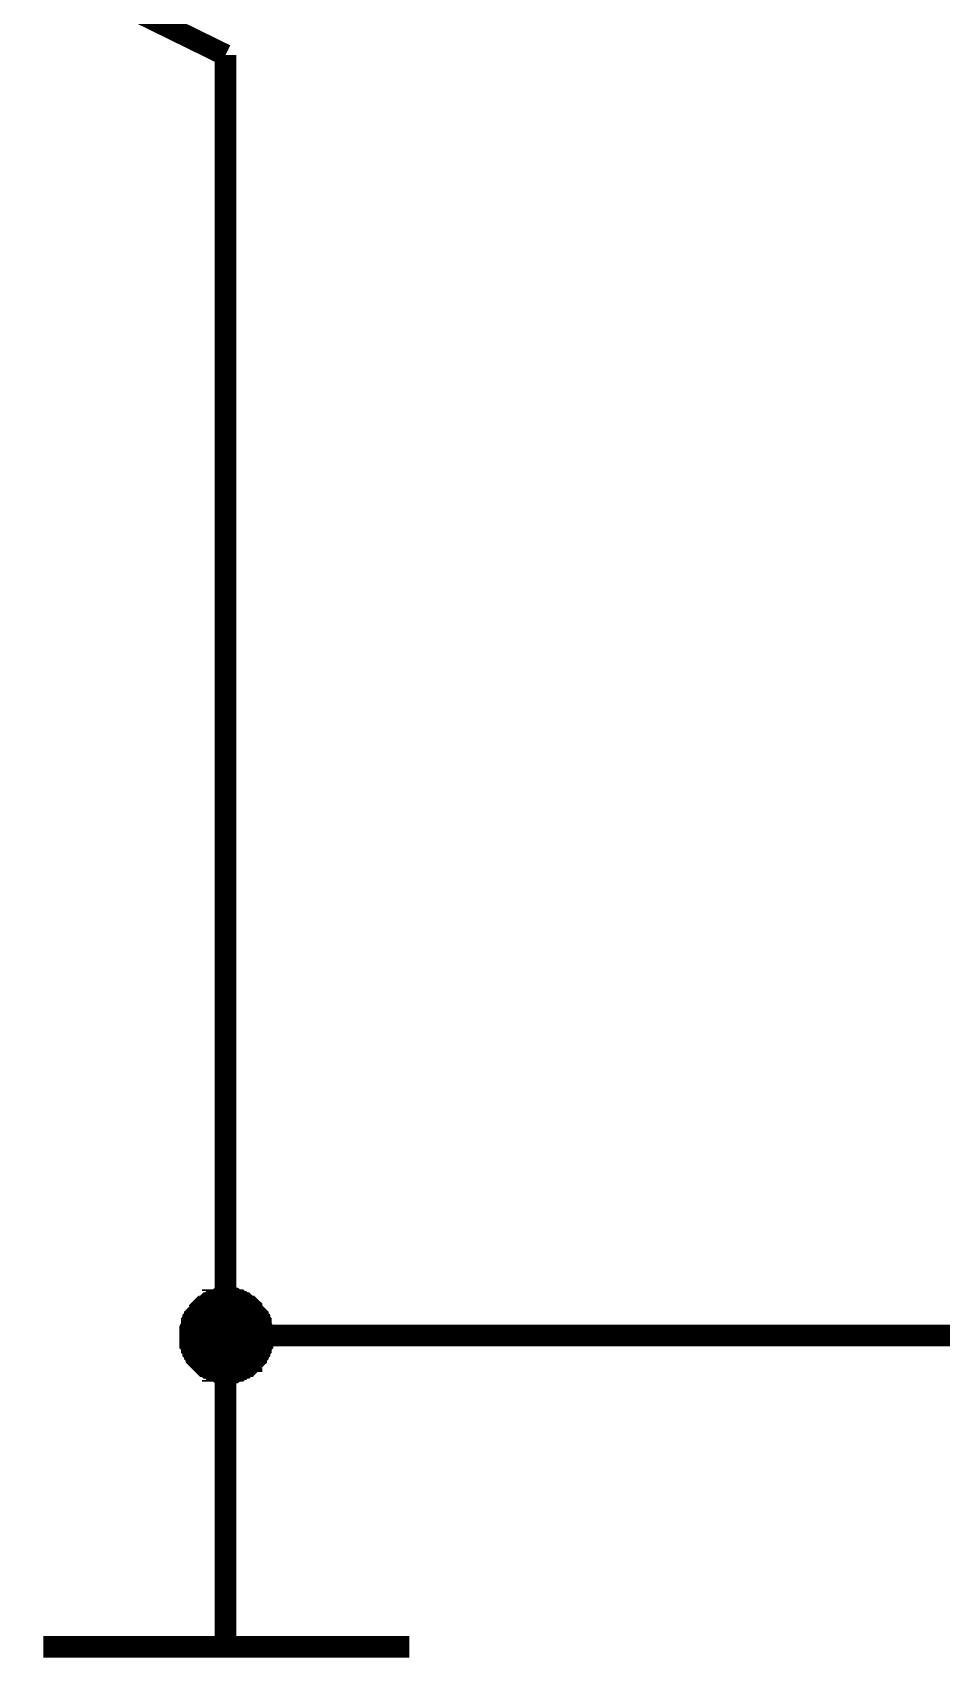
# Model space of a CAD drawing. Header units: millimetres. Extents: x 0 to 800, y 0 to 567.
# Drawn here: x 401.76 to 414.38, y 56.36 to 78.93 of the extents above; entities that cross this region are included whole.
import ezdxf

# ---------------------------------------------------------------- set-up
doc = ezdxf.new("R2010")
doc.units = ezdxf.units.MM
doc.layers.add('Sheet', color=255, linetype='Continuous')

msp = doc.modelspace()

# ---------------------------------------------------------------- linework, layer by layer
at = {"layer": 'Sheet'}
for points, const_width in [([(404.44, 78.62), (403.163, 79.247)], 0.3), ([(404.44, 78.62), (404.44, 76.066)], 0.3), ([(404.44, 76.066), (404.44, 60.835), (404.44, 59.043)], 0.3), ([(419, 62.045), (419, 60.835), (404.44, 60.835)], 0.3), ([(403.947, 60.835), (403.947, 60.857), (403.947, 60.88), (403.947, 60.902), (403.947, 60.925), (403.97, 60.969), (403.97, 60.992), (403.97, 61.014), (403.992, 61.037), (403.992, 61.059), (404.015, 61.081), (404.015, 61.104), (404.037, 61.126), (404.037, 61.126), (404.059, 61.149), (404.082, 61.171), (404.082, 61.193), (404.104, 61.216), (404.127, 61.238), (404.149, 61.238), (404.171, 61.261), (404.194, 61.283), (404.216, 61.283), (404.239, 61.305), (404.261, 61.305), (404.261, 61.328), (404.306, 61.328), (404.328, 61.328), (404.351, 61.35), (404.373, 61.35), (404.395, 61.35), (404.418, 61.35), (404.44, 61.35)], 0.3), ([(403.947, 60.835), (403.947, 60.857), (403.947, 60.88), (403.947, 60.902), (403.947, 60.925), (403.97, 60.969), (403.97, 60.992), (403.97, 61.014), (403.992, 61.037), (403.992, 61.059), (404.015, 61.081), (404.015, 61.104), (404.037, 61.126), (404.037, 61.126), (404.059, 61.149), (404.082, 61.171), (404.082, 61.193), (404.104, 61.216), (404.127, 61.238), (404.149, 61.238), (404.171, 61.261), (404.194, 61.283), (404.216, 61.283), (404.239, 61.305), (404.261, 61.305), (404.261, 61.328), (404.306, 61.328), (404.328, 61.328), (404.351, 61.35), (404.373, 61.35), (404.395, 61.35), (404.418, 61.35), (404.44, 61.35)], 0.3), ([(403.947, 60.835), (403.947, 60.857), (403.947, 60.88), (403.947, 60.902), (403.947, 60.925), (403.97, 60.969), (403.97, 60.992), (403.97, 61.014), (403.992, 61.037), (403.992, 61.059), (404.015, 61.081), (404.015, 61.104), (404.037, 61.126), (404.037, 61.126), (404.059, 61.149), (404.082, 61.171), (404.082, 61.193), (404.104, 61.216), (404.127, 61.238), (404.149, 61.238), (404.171, 61.261), (404.194, 61.283), (404.216, 61.283), (404.239, 61.305), (404.261, 61.305), (404.261, 61.328), (404.306, 61.328), (404.328, 61.328), (404.351, 61.35), (404.373, 61.35), (404.395, 61.35), (404.418, 61.35), (404.44, 61.35)], 0.3), ([(403.947, 60.835), (403.947, 60.857), (403.947, 60.88), (403.947, 60.902), (403.947, 60.925), (403.97, 60.969), (403.97, 60.992), (403.97, 61.014), (403.992, 61.037), (403.992, 61.059), (404.015, 61.081), (404.015, 61.104), (404.037, 61.126), (404.037, 61.126), (404.059, 61.149), (404.082, 61.171), (404.082, 61.193), (404.104, 61.216), (404.127, 61.238), (404.149, 61.238), (404.171, 61.261), (404.194, 61.283), (404.216, 61.283), (404.239, 61.305), (404.261, 61.305), (404.261, 61.328), (404.306, 61.328), (404.328, 61.328), (404.351, 61.35), (404.373, 61.35), (404.395, 61.35), (404.418, 61.35), (404.44, 61.35)], 0.3), ([(403.947, 60.835), (403.947, 60.857), (403.947, 60.88), (403.947, 60.902), (403.947, 60.925), (403.97, 60.969), (403.97, 60.992), (403.97, 61.014), (403.992, 61.037), (403.992, 61.059), (404.015, 61.081), (404.015, 61.104), (404.037, 61.126), (404.037, 61.126), (404.059, 61.149), (404.082, 61.171), (404.082, 61.193), (404.104, 61.216), (404.127, 61.238), (404.149, 61.238), (404.171, 61.261), (404.194, 61.283), (404.216, 61.283), (404.239, 61.305), (404.261, 61.305), (404.261, 61.328), (404.306, 61.328), (404.328, 61.328), (404.351, 61.35), (404.373, 61.35), (404.395, 61.35), (404.418, 61.35), (404.44, 61.35)], 0.0991), ([(403.947, 60.835), (403.947, 60.857), (403.947, 60.88), (403.947, 60.902), (403.947, 60.925), (403.97, 60.969), (403.97, 60.992), (403.97, 61.014), (403.992, 61.037), (403.992, 61.059), (404.015, 61.081), (404.015, 61.104), (404.037, 61.126), (404.037, 61.126), (404.059, 61.149), (404.082, 61.171), (404.082, 61.193), (404.104, 61.216), (404.127, 61.238), (404.149, 61.238), (404.171, 61.261), (404.194, 61.283), (404.216, 61.283), (404.239, 61.305), (404.261, 61.305), (404.261, 61.328), (404.306, 61.328), (404.328, 61.328), (404.351, 61.35), (404.373, 61.35), (404.395, 61.35), (404.418, 61.35), (404.44, 61.35)], 0.0991), ([(403.947, 60.835), (403.947, 60.857), (403.947, 60.88), (403.947, 60.902), (403.947, 60.925), (403.97, 60.969), (403.97, 60.992), (403.97, 61.014), (403.992, 61.037), (403.992, 61.059), (404.015, 61.081), (404.015, 61.104), (404.037, 61.126), (404.037, 61.126), (404.059, 61.149), (404.082, 61.171), (404.082, 61.193), (404.104, 61.216), (404.127, 61.238), (404.149, 61.238), (404.171, 61.261), (404.194, 61.283), (404.216, 61.283), (404.239, 61.305), (404.261, 61.305), (404.261, 61.328), (404.306, 61.328), (404.328, 61.328), (404.351, 61.35), (404.373, 61.35), (404.395, 61.35), (404.418, 61.35), (404.44, 61.35)], 0.0991), ([(403.947, 60.835), (403.947, 60.857), (403.947, 60.88), (403.947, 60.902), (403.947, 60.925), (403.97, 60.969), (403.97, 60.992), (403.97, 61.014), (403.992, 61.037), (403.992, 61.059), (404.015, 61.081), (404.015, 61.104), (404.037, 61.126), (404.037, 61.126), (404.059, 61.149), (404.082, 61.171), (404.082, 61.193), (404.104, 61.216), (404.127, 61.238), (404.149, 61.238), (404.171, 61.261), (404.194, 61.283), (404.216, 61.283), (404.239, 61.305), (404.261, 61.305), (404.261, 61.328), (404.306, 61.328), (404.328, 61.328), (404.351, 61.35), (404.373, 61.35), (404.395, 61.35), (404.418, 61.35), (404.44, 61.35)], 0.0991), ([(404.44, 61.35), (404.44, 61.35)], 0.3), ([(404.44, 61.35), (404.463, 61.35), (404.485, 61.35), (404.53, 61.35), (404.552, 61.35), (404.575, 61.328), (404.597, 61.328), (404.619, 61.328), (404.642, 61.305), (404.664, 61.305), (404.687, 61.283), (404.709, 61.283), (404.731, 61.261), (404.754, 61.238), (404.776, 61.238), (404.799, 61.216), (404.799, 61.193), (404.821, 61.171), (404.843, 61.149), (404.866, 61.126), (404.866, 61.126), (404.888, 61.104), (404.888, 61.081), (404.911, 61.059), (404.911, 61.037), (404.933, 61.014), (404.933, 60.992), (404.933, 60.969), (404.955, 60.925), (404.955, 60.902), (404.955, 60.88), (404.955, 60.857), (404.955, 60.835)], 0.3), ([(404.44, 61.35), (404.44, 61.35)], 0.3), ([(404.44, 61.35), (404.463, 61.35), (404.485, 61.35), (404.53, 61.35), (404.552, 61.35), (404.575, 61.328), (404.597, 61.328), (404.619, 61.328), (404.642, 61.305), (404.664, 61.305), (404.687, 61.283), (404.709, 61.283), (404.731, 61.261), (404.754, 61.238), (404.776, 61.238), (404.799, 61.216), (404.799, 61.193), (404.821, 61.171), (404.843, 61.149), (404.866, 61.126), (404.866, 61.126), (404.888, 61.104), (404.888, 61.081), (404.911, 61.059), (404.911, 61.037), (404.933, 61.014), (404.933, 60.992), (404.933, 60.969), (404.955, 60.925), (404.955, 60.902), (404.955, 60.88), (404.955, 60.857), (404.955, 60.835)], 0.3), ([(404.44, 61.35), (404.44, 61.35)], 0.3), ([(404.44, 61.35), (404.463, 61.35), (404.485, 61.35), (404.53, 61.35), (404.552, 61.35), (404.575, 61.328), (404.597, 61.328), (404.619, 61.328), (404.642, 61.305), (404.664, 61.305), (404.687, 61.283), (404.709, 61.283), (404.731, 61.261), (404.754, 61.238), (404.776, 61.238), (404.799, 61.216), (404.799, 61.193), (404.821, 61.171), (404.843, 61.149), (404.866, 61.126), (404.866, 61.126), (404.888, 61.104), (404.888, 61.081), (404.911, 61.059), (404.911, 61.037), (404.933, 61.014), (404.933, 60.992), (404.933, 60.969), (404.955, 60.925), (404.955, 60.902), (404.955, 60.88), (404.955, 60.857), (404.955, 60.835)], 0.3), ([(404.44, 61.35), (404.44, 61.35)], 0.3), ([(404.44, 61.35), (404.463, 61.35), (404.485, 61.35), (404.53, 61.35), (404.552, 61.35), (404.575, 61.328), (404.597, 61.328), (404.619, 61.328), (404.642, 61.305), (404.664, 61.305), (404.687, 61.283), (404.709, 61.283), (404.731, 61.261), (404.754, 61.238), (404.776, 61.238), (404.799, 61.216), (404.799, 61.193), (404.821, 61.171), (404.843, 61.149), (404.866, 61.126), (404.866, 61.126), (404.888, 61.104), (404.888, 61.081), (404.911, 61.059), (404.911, 61.037), (404.933, 61.014), (404.933, 60.992), (404.933, 60.969), (404.955, 60.925), (404.955, 60.902), (404.955, 60.88), (404.955, 60.857), (404.955, 60.835)], 0.3), ([(404.44, 61.35), (404.44, 61.35)], 0.0991), ([(404.44, 61.35), (404.463, 61.35), (404.485, 61.35), (404.53, 61.35), (404.552, 61.35), (404.575, 61.328), (404.597, 61.328), (404.619, 61.328), (404.642, 61.305), (404.664, 61.305), (404.687, 61.283), (404.709, 61.283), (404.731, 61.261), (404.754, 61.238), (404.776, 61.238), (404.799, 61.216), (404.799, 61.193), (404.821, 61.171), (404.843, 61.149), (404.866, 61.126), (404.866, 61.126), (404.888, 61.104), (404.888, 61.081), (404.911, 61.059), (404.911, 61.037), (404.933, 61.014), (404.933, 60.992), (404.933, 60.969), (404.955, 60.925), (404.955, 60.902), (404.955, 60.88), (404.955, 60.857), (404.955, 60.835)], 0.0991), ([(404.44, 61.35), (404.44, 61.35)], 0.0991), ([(404.44, 61.35), (404.463, 61.35), (404.485, 61.35), (404.53, 61.35), (404.552, 61.35), (404.575, 61.328), (404.597, 61.328), (404.619, 61.328), (404.642, 61.305), (404.664, 61.305), (404.687, 61.283), (404.709, 61.283), (404.731, 61.261), (404.754, 61.238), (404.776, 61.238), (404.799, 61.216), (404.799, 61.193), (404.821, 61.171), (404.843, 61.149), (404.866, 61.126), (404.866, 61.126), (404.888, 61.104), (404.888, 61.081), (404.911, 61.059), (404.911, 61.037), (404.933, 61.014), (404.933, 60.992), (404.933, 60.969), (404.955, 60.925), (404.955, 60.902), (404.955, 60.88), (404.955, 60.857), (404.955, 60.835)], 0.0991), ([(404.44, 61.35), (404.44, 61.35)], 0.0991), ([(404.44, 61.35), (404.463, 61.35), (404.485, 61.35), (404.53, 61.35), (404.552, 61.35), (404.575, 61.328), (404.597, 61.328), (404.619, 61.328), (404.642, 61.305), (404.664, 61.305), (404.687, 61.283), (404.709, 61.283), (404.731, 61.261), (404.754, 61.238), (404.776, 61.238), (404.799, 61.216), (404.799, 61.193), (404.821, 61.171), (404.843, 61.149), (404.866, 61.126), (404.866, 61.126), (404.888, 61.104), (404.888, 61.081), (404.911, 61.059), (404.911, 61.037), (404.933, 61.014), (404.933, 60.992), (404.933, 60.969), (404.955, 60.925), (404.955, 60.902), (404.955, 60.88), (404.955, 60.857), (404.955, 60.835)], 0.0991), ([(404.44, 61.35), (404.44, 61.35)], 0.0991), ([(404.44, 61.35), (404.463, 61.35), (404.485, 61.35), (404.53, 61.35), (404.552, 61.35), (404.575, 61.328), (404.597, 61.328), (404.619, 61.328), (404.642, 61.305), (404.664, 61.305), (404.687, 61.283), (404.709, 61.283), (404.731, 61.261), (404.754, 61.238), (404.776, 61.238), (404.799, 61.216), (404.799, 61.193), (404.821, 61.171), (404.843, 61.149), (404.866, 61.126), (404.866, 61.126), (404.888, 61.104), (404.888, 61.081), (404.911, 61.059), (404.911, 61.037), (404.933, 61.014), (404.933, 60.992), (404.933, 60.969), (404.955, 60.925), (404.955, 60.902), (404.955, 60.88), (404.955, 60.857), (404.955, 60.835)], 0.0991), ([(404.44, 60.32), (404.418, 60.32), (404.395, 60.32), (404.373, 60.32), (404.351, 60.32), (404.328, 60.342), (404.306, 60.342), (404.261, 60.342), (404.261, 60.365), (404.239, 60.365), (404.216, 60.387), (404.194, 60.387), (404.171, 60.409), (404.149, 60.409), (404.127, 60.432), (404.104, 60.454), (404.082, 60.477), (404.082, 60.477), (404.059, 60.499), (404.037, 60.521), (404.037, 60.544), (404.015, 60.566), (404.015, 60.589), (403.992, 60.611), (403.992, 60.633), (403.97, 60.656), (403.97, 60.678), (403.97, 60.701), (403.947, 60.723), (403.947, 60.745), (403.947, 60.79), (403.947, 60.813), (403.947, 60.835)], 0.3), ([(403.947, 60.835), (403.947, 60.835)], 0.3), ([(404.44, 60.32), (404.418, 60.32), (404.395, 60.32), (404.373, 60.32), (404.351, 60.32), (404.328, 60.342), (404.306, 60.342), (404.261, 60.342), (404.261, 60.365), (404.239, 60.365), (404.216, 60.387), (404.194, 60.387), (404.171, 60.409), (404.149, 60.409), (404.127, 60.432), (404.104, 60.454), (404.082, 60.477), (404.082, 60.477), (404.059, 60.499), (404.037, 60.521), (404.037, 60.544), (404.015, 60.566), (404.015, 60.589), (403.992, 60.611), (403.992, 60.633), (403.97, 60.656), (403.97, 60.678), (403.97, 60.701), (403.947, 60.723), (403.947, 60.745), (403.947, 60.79), (403.947, 60.813), (403.947, 60.835)], 0.3), ([(403.947, 60.835), (403.947, 60.835)], 0.3), ([(404.44, 60.32), (404.418, 60.32), (404.395, 60.32), (404.373, 60.32), (404.351, 60.32), (404.328, 60.342), (404.306, 60.342), (404.261, 60.342), (404.261, 60.365), (404.239, 60.365), (404.216, 60.387), (404.194, 60.387), (404.171, 60.409), (404.149, 60.409), (404.127, 60.432), (404.104, 60.454), (404.082, 60.477), (404.082, 60.477), (404.059, 60.499), (404.037, 60.521), (404.037, 60.544), (404.015, 60.566), (404.015, 60.589), (403.992, 60.611), (403.992, 60.633), (403.97, 60.656), (403.97, 60.678), (403.97, 60.701), (403.947, 60.723), (403.947, 60.745), (403.947, 60.79), (403.947, 60.813), (403.947, 60.835)], 0.3), ([(403.947, 60.835), (403.947, 60.835)], 0.3), ([(404.44, 60.32), (404.418, 60.32), (404.395, 60.32), (404.373, 60.32), (404.351, 60.32), (404.328, 60.342), (404.306, 60.342), (404.261, 60.342), (404.261, 60.365), (404.239, 60.365), (404.216, 60.387), (404.194, 60.387), (404.171, 60.409), (404.149, 60.409), (404.127, 60.432), (404.104, 60.454), (404.082, 60.477), (404.082, 60.477), (404.059, 60.499), (404.037, 60.521), (404.037, 60.544), (404.015, 60.566), (404.015, 60.589), (403.992, 60.611), (403.992, 60.633), (403.97, 60.656), (403.97, 60.678), (403.97, 60.701), (403.947, 60.723), (403.947, 60.745), (403.947, 60.79), (403.947, 60.813), (403.947, 60.835)], 0.3), ([(403.947, 60.835), (403.947, 60.835)], 0.3), ([(404.955, 60.835), (404.955, 60.813), (404.955, 60.79), (404.955, 60.745), (404.955, 60.723), (404.933, 60.701), (404.933, 60.678), (404.933, 60.656), (404.911, 60.633), (404.911, 60.611), (404.888, 60.589), (404.888, 60.566), (404.866, 60.544), (404.866, 60.521), (404.843, 60.499), (404.821, 60.477), (404.799, 60.477), (404.799, 60.454), (404.776, 60.432), (404.754, 60.409), (404.731, 60.409), (404.709, 60.387), (404.687, 60.387), (404.664, 60.365), (404.642, 60.365), (404.619, 60.342), (404.597, 60.342), (404.575, 60.342), (404.552, 60.32), (404.53, 60.32), (404.485, 60.32), (404.463, 60.32), (404.44, 60.32)], 0.3), ([(404.955, 60.835), (404.955, 60.813), (404.955, 60.79), (404.955, 60.745), (404.955, 60.723), (404.933, 60.701), (404.933, 60.678), (404.933, 60.656), (404.911, 60.633), (404.911, 60.611), (404.888, 60.589), (404.888, 60.566), (404.866, 60.544), (404.866, 60.521), (404.843, 60.499), (404.821, 60.477), (404.799, 60.477), (404.799, 60.454), (404.776, 60.432), (404.754, 60.409), (404.731, 60.409), (404.709, 60.387), (404.687, 60.387), (404.664, 60.365), (404.642, 60.365), (404.619, 60.342), (404.597, 60.342), (404.575, 60.342), (404.552, 60.32), (404.53, 60.32), (404.485, 60.32), (404.463, 60.32), (404.44, 60.32)], 0.3), ([(404.955, 60.835), (404.955, 60.813), (404.955, 60.79), (404.955, 60.745), (404.955, 60.723), (404.933, 60.701), (404.933, 60.678), (404.933, 60.656), (404.911, 60.633), (404.911, 60.611), (404.888, 60.589), (404.888, 60.566), (404.866, 60.544), (404.866, 60.521), (404.843, 60.499), (404.821, 60.477), (404.799, 60.477), (404.799, 60.454), (404.776, 60.432), (404.754, 60.409), (404.731, 60.409), (404.709, 60.387), (404.687, 60.387), (404.664, 60.365), (404.642, 60.365), (404.619, 60.342), (404.597, 60.342), (404.575, 60.342), (404.552, 60.32), (404.53, 60.32), (404.485, 60.32), (404.463, 60.32), (404.44, 60.32)], 0.3), ([(404.955, 60.835), (404.955, 60.813), (404.955, 60.79), (404.955, 60.745), (404.955, 60.723), (404.933, 60.701), (404.933, 60.678), (404.933, 60.656), (404.911, 60.633), (404.911, 60.611), (404.888, 60.589), (404.888, 60.566), (404.866, 60.544), (404.866, 60.521), (404.843, 60.499), (404.821, 60.477), (404.799, 60.477), (404.799, 60.454), (404.776, 60.432), (404.754, 60.409), (404.731, 60.409), (404.709, 60.387), (404.687, 60.387), (404.664, 60.365), (404.642, 60.365), (404.619, 60.342), (404.597, 60.342), (404.575, 60.342), (404.552, 60.32), (404.53, 60.32), (404.485, 60.32), (404.463, 60.32), (404.44, 60.32)], 0.3), ([(404.955, 60.835), (404.955, 60.835), (404.955, 60.835), (404.955, 60.835), (404.955, 60.835), (404.955, 60.835), (404.955, 60.835), (404.955, 60.835), (404.955, 60.835), (404.955, 60.835), (404.955, 60.835), (404.955, 60.835), (404.955, 60.835), (404.955, 60.835), (404.955, 60.835), (404.955, 60.835), (404.955, 60.835), (404.955, 60.835), (404.955, 60.835), (404.955, 60.835), (404.955, 60.835), (404.955, 60.835), (404.955, 60.835), (404.955, 60.835), (404.955, 60.835), (404.955, 60.835), (404.955, 60.835), (404.955, 60.835), (404.955, 60.835), (404.955, 60.835), (404.955, 60.835), (404.955, 60.835), (404.955, 60.835)], 0.3), ([(404.955, 60.835), (404.955, 60.835)], 0.3), ([(404.955, 60.835), (404.955, 60.835), (404.955, 60.835), (404.955, 60.835), (404.955, 60.835), (404.955, 60.835), (404.955, 60.835), (404.955, 60.835), (404.955, 60.835), (404.955, 60.835), (404.955, 60.835), (404.955, 60.835), (404.955, 60.835), (404.955, 60.835), (404.955, 60.835), (404.955, 60.835), (404.955, 60.835), (404.955, 60.835), (404.955, 60.835), (404.955, 60.835), (404.955, 60.835), (404.955, 60.835), (404.955, 60.835), (404.955, 60.835), (404.955, 60.835), (404.955, 60.835), (404.955, 60.835), (404.955, 60.835), (404.955, 60.835), (404.955, 60.835), (404.955, 60.835), (404.955, 60.835), (404.955, 60.835)], 0.3), ([(404.955, 60.835), (404.955, 60.835)], 0.3), ([(404.955, 60.835), (404.955, 60.835), (404.955, 60.835), (404.955, 60.835), (404.955, 60.835), (404.955, 60.835), (404.955, 60.835), (404.955, 60.835), (404.955, 60.835), (404.955, 60.835), (404.955, 60.835), (404.955, 60.835), (404.955, 60.835), (404.955, 60.835), (404.955, 60.835), (404.955, 60.835), (404.955, 60.835), (404.955, 60.835), (404.955, 60.835), (404.955, 60.835), (404.955, 60.835), (404.955, 60.835), (404.955, 60.835), (404.955, 60.835), (404.955, 60.835), (404.955, 60.835), (404.955, 60.835), (404.955, 60.835), (404.955, 60.835), (404.955, 60.835), (404.955, 60.835), (404.955, 60.835), (404.955, 60.835)], 0.3), ([(404.955, 60.835), (404.955, 60.835)], 0.3), ([(404.955, 60.835), (404.955, 60.835), (404.955, 60.835), (404.955, 60.835), (404.955, 60.835), (404.955, 60.835), (404.955, 60.835), (404.955, 60.835), (404.955, 60.835), (404.955, 60.835), (404.955, 60.835), (404.955, 60.835), (404.955, 60.835), (404.955, 60.835), (404.955, 60.835), (404.955, 60.835), (404.955, 60.835), (404.955, 60.835), (404.955, 60.835), (404.955, 60.835), (404.955, 60.835), (404.955, 60.835), (404.955, 60.835), (404.955, 60.835), (404.955, 60.835), (404.955, 60.835), (404.955, 60.835), (404.955, 60.835), (404.955, 60.835), (404.955, 60.835), (404.955, 60.835), (404.955, 60.835), (404.955, 60.835)], 0.3), ([(404.955, 60.835), (404.955, 60.835)], 0.3), ([(404.44, 60.32), (404.418, 60.32), (404.395, 60.32), (404.373, 60.32), (404.351, 60.32), (404.328, 60.342), (404.306, 60.342), (404.261, 60.342), (404.261, 60.365), (404.239, 60.365), (404.216, 60.387), (404.194, 60.387), (404.171, 60.409), (404.149, 60.409), (404.127, 60.432), (404.104, 60.454), (404.082, 60.477), (404.082, 60.477), (404.059, 60.499), (404.037, 60.521), (404.037, 60.544), (404.015, 60.566), (404.015, 60.589), (403.992, 60.611), (403.992, 60.633), (403.97, 60.656), (403.97, 60.678), (403.97, 60.701), (403.947, 60.723), (403.947, 60.745), (403.947, 60.79), (403.947, 60.813), (403.947, 60.835)], 0.0991), ([(403.947, 60.835), (403.947, 60.835)], 0.0991), ([(404.44, 60.32), (404.418, 60.32), (404.395, 60.32), (404.373, 60.32), (404.351, 60.32), (404.328, 60.342), (404.306, 60.342), (404.261, 60.342), (404.261, 60.365), (404.239, 60.365), (404.216, 60.387), (404.194, 60.387), (404.171, 60.409), (404.149, 60.409), (404.127, 60.432), (404.104, 60.454), (404.082, 60.477), (404.082, 60.477), (404.059, 60.499), (404.037, 60.521), (404.037, 60.544), (404.015, 60.566), (404.015, 60.589), (403.992, 60.611), (403.992, 60.633), (403.97, 60.656), (403.97, 60.678), (403.97, 60.701), (403.947, 60.723), (403.947, 60.745), (403.947, 60.79), (403.947, 60.813), (403.947, 60.835)], 0.0991), ([(403.947, 60.835), (403.947, 60.835)], 0.0991), ([(404.44, 60.32), (404.418, 60.32), (404.395, 60.32), (404.373, 60.32), (404.351, 60.32), (404.328, 60.342), (404.306, 60.342), (404.261, 60.342), (404.261, 60.365), (404.239, 60.365), (404.216, 60.387), (404.194, 60.387), (404.171, 60.409), (404.149, 60.409), (404.127, 60.432), (404.104, 60.454), (404.082, 60.477), (404.082, 60.477), (404.059, 60.499), (404.037, 60.521), (404.037, 60.544), (404.015, 60.566), (404.015, 60.589), (403.992, 60.611), (403.992, 60.633), (403.97, 60.656), (403.97, 60.678), (403.97, 60.701), (403.947, 60.723), (403.947, 60.745), (403.947, 60.79), (403.947, 60.813), (403.947, 60.835)], 0.0991), ([(403.947, 60.835), (403.947, 60.835)], 0.0991), ([(404.44, 60.32), (404.418, 60.32), (404.395, 60.32), (404.373, 60.32), (404.351, 60.32), (404.328, 60.342), (404.306, 60.342), (404.261, 60.342), (404.261, 60.365), (404.239, 60.365), (404.216, 60.387), (404.194, 60.387), (404.171, 60.409), (404.149, 60.409), (404.127, 60.432), (404.104, 60.454), (404.082, 60.477), (404.082, 60.477), (404.059, 60.499), (404.037, 60.521), (404.037, 60.544), (404.015, 60.566), (404.015, 60.589), (403.992, 60.611), (403.992, 60.633), (403.97, 60.656), (403.97, 60.678), (403.97, 60.701), (403.947, 60.723), (403.947, 60.745), (403.947, 60.79), (403.947, 60.813), (403.947, 60.835)], 0.0991), ([(403.947, 60.835), (403.947, 60.835)], 0.0991), ([(404.955, 60.835), (404.955, 60.813), (404.955, 60.79), (404.955, 60.745), (404.955, 60.723), (404.933, 60.701), (404.933, 60.678), (404.933, 60.656), (404.911, 60.633), (404.911, 60.611), (404.888, 60.589), (404.888, 60.566), (404.866, 60.544), (404.866, 60.521), (404.843, 60.499), (404.821, 60.477), (404.799, 60.477), (404.799, 60.454), (404.776, 60.432), (404.754, 60.409), (404.731, 60.409), (404.709, 60.387), (404.687, 60.387), (404.664, 60.365), (404.642, 60.365), (404.619, 60.342), (404.597, 60.342), (404.575, 60.342), (404.552, 60.32), (404.53, 60.32), (404.485, 60.32), (404.463, 60.32), (404.44, 60.32)], 0.0991), ([(404.955, 60.835), (404.955, 60.813), (404.955, 60.79), (404.955, 60.745), (404.955, 60.723), (404.933, 60.701), (404.933, 60.678), (404.933, 60.656), (404.911, 60.633), (404.911, 60.611), (404.888, 60.589), (404.888, 60.566), (404.866, 60.544), (404.866, 60.521), (404.843, 60.499), (404.821, 60.477), (404.799, 60.477), (404.799, 60.454), (404.776, 60.432), (404.754, 60.409), (404.731, 60.409), (404.709, 60.387), (404.687, 60.387), (404.664, 60.365), (404.642, 60.365), (404.619, 60.342), (404.597, 60.342), (404.575, 60.342), (404.552, 60.32), (404.53, 60.32), (404.485, 60.32), (404.463, 60.32), (404.44, 60.32)], 0.0991), ([(404.955, 60.835), (404.955, 60.813), (404.955, 60.79), (404.955, 60.745), (404.955, 60.723), (404.933, 60.701), (404.933, 60.678), (404.933, 60.656), (404.911, 60.633), (404.911, 60.611), (404.888, 60.589), (404.888, 60.566), (404.866, 60.544), (404.866, 60.521), (404.843, 60.499), (404.821, 60.477), (404.799, 60.477), (404.799, 60.454), (404.776, 60.432), (404.754, 60.409), (404.731, 60.409), (404.709, 60.387), (404.687, 60.387), (404.664, 60.365), (404.642, 60.365), (404.619, 60.342), (404.597, 60.342), (404.575, 60.342), (404.552, 60.32), (404.53, 60.32), (404.485, 60.32), (404.463, 60.32), (404.44, 60.32)], 0.0991), ([(404.955, 60.835), (404.955, 60.813), (404.955, 60.79), (404.955, 60.745), (404.955, 60.723), (404.933, 60.701), (404.933, 60.678), (404.933, 60.656), (404.911, 60.633), (404.911, 60.611), (404.888, 60.589), (404.888, 60.566), (404.866, 60.544), (404.866, 60.521), (404.843, 60.499), (404.821, 60.477), (404.799, 60.477), (404.799, 60.454), (404.776, 60.432), (404.754, 60.409), (404.731, 60.409), (404.709, 60.387), (404.687, 60.387), (404.664, 60.365), (404.642, 60.365), (404.619, 60.342), (404.597, 60.342), (404.575, 60.342), (404.552, 60.32), (404.53, 60.32), (404.485, 60.32), (404.463, 60.32), (404.44, 60.32)], 0.0991), ([(404.955, 60.835), (404.955, 60.835), (404.955, 60.835), (404.955, 60.835), (404.955, 60.835), (404.955, 60.835), (404.955, 60.835), (404.955, 60.835), (404.955, 60.835), (404.955, 60.835), (404.955, 60.835), (404.955, 60.835), (404.955, 60.835), (404.955, 60.835), (404.955, 60.835), (404.955, 60.835), (404.955, 60.835), (404.955, 60.835), (404.955, 60.835), (404.955, 60.835), (404.955, 60.835), (404.955, 60.835), (404.955, 60.835), (404.955, 60.835), (404.955, 60.835), (404.955, 60.835), (404.955, 60.835), (404.955, 60.835), (404.955, 60.835), (404.955, 60.835), (404.955, 60.835), (404.955, 60.835), (404.955, 60.835)], 0.0991), ([(404.955, 60.835), (404.955, 60.835)], 0.0991), ([(404.955, 60.835), (404.955, 60.835), (404.955, 60.835), (404.955, 60.835), (404.955, 60.835), (404.955, 60.835), (404.955, 60.835), (404.955, 60.835), (404.955, 60.835), (404.955, 60.835), (404.955, 60.835), (404.955, 60.835), (404.955, 60.835), (404.955, 60.835), (404.955, 60.835), (404.955, 60.835), (404.955, 60.835), (404.955, 60.835), (404.955, 60.835), (404.955, 60.835), (404.955, 60.835), (404.955, 60.835), (404.955, 60.835), (404.955, 60.835), (404.955, 60.835), (404.955, 60.835), (404.955, 60.835), (404.955, 60.835), (404.955, 60.835), (404.955, 60.835), (404.955, 60.835), (404.955, 60.835), (404.955, 60.835)], 0.0991), ([(404.955, 60.835), (404.955, 60.835)], 0.0991), ([(404.955, 60.835), (404.955, 60.835), (404.955, 60.835), (404.955, 60.835), (404.955, 60.835), (404.955, 60.835), (404.955, 60.835), (404.955, 60.835), (404.955, 60.835), (404.955, 60.835), (404.955, 60.835), (404.955, 60.835), (404.955, 60.835), (404.955, 60.835), (404.955, 60.835), (404.955, 60.835), (404.955, 60.835), (404.955, 60.835), (404.955, 60.835), (404.955, 60.835), (404.955, 60.835), (404.955, 60.835), (404.955, 60.835), (404.955, 60.835), (404.955, 60.835), (404.955, 60.835), (404.955, 60.835), (404.955, 60.835), (404.955, 60.835), (404.955, 60.835), (404.955, 60.835), (404.955, 60.835), (404.955, 60.835)], 0.0991), ([(404.955, 60.835), (404.955, 60.835)], 0.0991), ([(404.955, 60.835), (404.955, 60.835), (404.955, 60.835), (404.955, 60.835), (404.955, 60.835), (404.955, 60.835), (404.955, 60.835), (404.955, 60.835), (404.955, 60.835), (404.955, 60.835), (404.955, 60.835), (404.955, 60.835), (404.955, 60.835), (404.955, 60.835), (404.955, 60.835), (404.955, 60.835), (404.955, 60.835), (404.955, 60.835), (404.955, 60.835), (404.955, 60.835), (404.955, 60.835), (404.955, 60.835), (404.955, 60.835), (404.955, 60.835), (404.955, 60.835), (404.955, 60.835), (404.955, 60.835), (404.955, 60.835), (404.955, 60.835), (404.955, 60.835), (404.955, 60.835), (404.955, 60.835), (404.955, 60.835)], 0.0991), ([(404.955, 60.835), (404.955, 60.835)], 0.0991), ([(404.44, 59.043), (404.44, 56.512)], 0.3), ([(401.909, 56.512), (406.994, 56.512)], 0.3)]:
    msp.add_lwpolyline(points, dxfattribs=dict(at, const_width=const_width))
at = {"layer": 'Sheet', "const_width": 0.508}
msp.add_lwpolyline([(404.18, 60.838, 1), (404.688, 60.838, 1)], format="xyb", close=True, dxfattribs=at)

doc.saveas('drawing.dxf')
